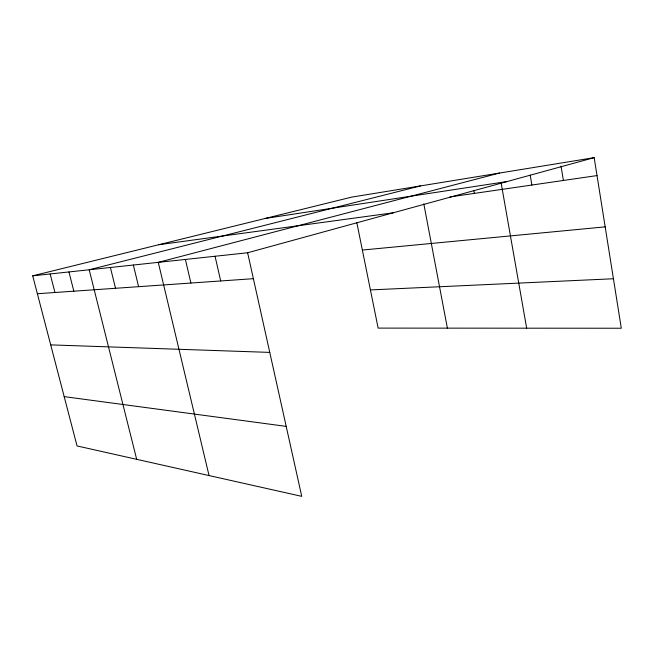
<?xml version="1.0" encoding="UTF-8"?>
<svg xmlns="http://www.w3.org/2000/svg" width="654" height="654" viewBox="0 0 654 654"><rect width="100%" height="100%" fill="white"/><g stroke="black" fill="none" stroke-linecap="round" stroke-linejoin="round"><path stroke-width="0.98" d="M247.629 252.763L301.747 496.353L77.049 445.946L32.7 275.833L247.629 252.763L594.167 157.647L621.3 328.234L378.135 328.104L356.814 222.581M499.394 173.073L158.26 262.352L209.043 475.556M420.399 185.932L89.189 269.767L136.678 459.329M32.7 275.833L351.664 197.124L594.167 157.647M265.295 218.436L507.267 181.501M450.017 196.928L597.02 175.583M158.742 244.727L393.258 212.795M362.357 250.049L605.171 226.864M37.368 293.728L253.392 278.686M370.417 289.926L613.427 278.751M50.701 344.879L269.767 352.4M64.19 396.626L286.207 426.383M50.17 273.961L54.944 292.502M68.948 271.941L73.837 291.185M110.403 267.494L115.529 288.283M133.351 265.025L138.607 286.681M185.393 259.442L190.903 283.043M215.06 256.262L220.692 280.967M423.792 203.795L447.393 328.144M473.839 190.437L474.371 193.396M501.078 182.646L526.666 328.185M530.198 175.166L531.882 185.041M561.018 166.01L563.405 180.463"/></g></svg>
